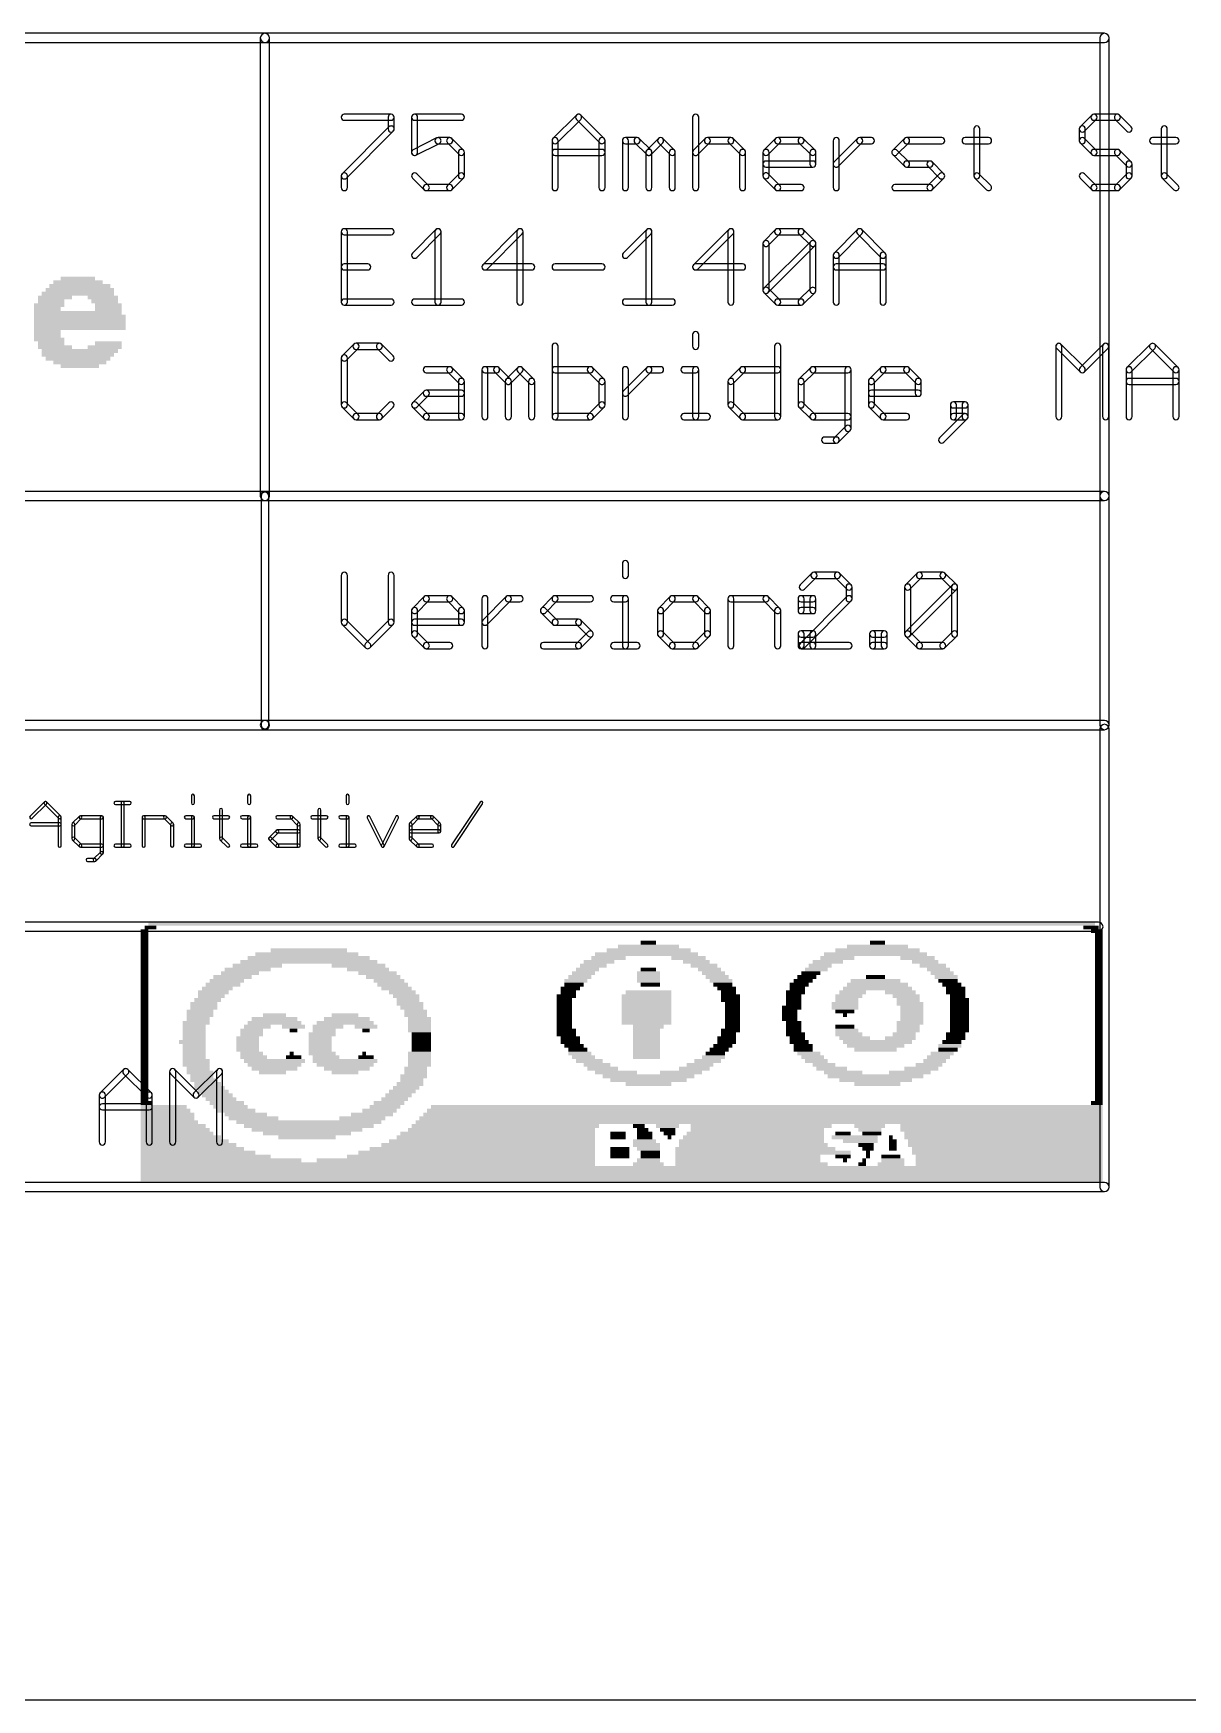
# Model space of a CAD drawing. Extents: x 0 to 11.2, y 0 to 11.2.
# Drawn here: x 1.889 to 2.645, y 0 to 1.091 of the extents above; entities that cross this region are included whole.
import ezdxf

# ---------------------------------------------------------------- set-up
doc = ezdxf.new("R2010")
doc.units = 0
doc.layers.add('20', color=53, linetype='CONTINUOUS')
doc.layers.add('21', color=253, linetype='CONTINUOUS')

# ---------------------------------------------------------------- blocks, each defined once
blk = doc.blocks.new('RECT')
blk.add_solid([(-0.5, -0.5), (0.5, -0.5), (-0.5, 0.5), (0.5, 0.5)])

msp = doc.modelspace()

# ---------------------------------------------------------------- linework, layer by layer
at = {"layer": '20'}
msp.add_line((0, 0), (11.21, 0), dxfattribs=at)
at = {"layer": '21'}
for points in [[(1.0906, 1.0852), (2.0406, 1.0852, 1), (2.0406, 1.0912), (1.0906, 1.0912, 1)], [(2.0406, 1.0852), (2.5906, 1.0852, 1), (2.5906, 1.0912), (2.0406, 1.0912, 1)], [(2.0376, 1.0882), (2.0376, 0.7882, 1), (2.0436, 0.7882), (2.0436, 1.0882, 1)], [(2.5876, 1.0882), (2.5876, 0.7882, 1), (2.5936, 0.7882), (2.5936, 1.0882, 1)], [(2.0926, 1.034239), (2.123293, 1.034239, 1), (2.123293, 1.038239), (2.0926, 1.038239, 1)], [(2.121293, 1.036239), (2.121293, 1.028566, 1), (2.125293, 1.028566), (2.125293, 1.036239, 1)], [(2.169332, 1.038239), (2.138639, 1.038239, 1), (2.138639, 1.034239), (2.169332, 1.034239, 1)], [(2.136639, 1.036239), (2.136639, 1.01322, 1), (2.140639, 1.01322), (2.140639, 1.036239, 1)], [(2.232132, 1.019479), (2.247478, 1.034825, 1), (2.24465, 1.037654), (2.229303, 1.022307, 1)], [(2.24465, 1.034825), (2.259996, 1.019479, 1), (2.262825, 1.022307), (2.247478, 1.037654, 1)], [(2.320796, 1.036239), (2.320796, 0.9902, 1), (2.324796, 0.9902), (2.324796, 1.036239, 1)], [(2.582271, 1.037653), (2.574598, 1.02998, 1), (2.577426, 1.027152), (2.585099, 1.034825, 1)], [(2.599031, 1.038239), (2.583685, 1.038239, 1), (2.583685, 1.034239), (2.599031, 1.034239, 1)], [(2.608119, 1.02998), (2.600446, 1.037654, 1), (2.597617, 1.034825), (2.605291, 1.027152, 1)], [(2.121878, 1.02998), (2.091186, 0.999287, 1), (2.094014, 0.996459), (2.124707, 1.027152, 1)], [(2.504953, 1.028566), (2.504953, 0.997873, 1), (2.508953, 0.997873), (2.508953, 1.028566, 1)], [(2.574012, 1.028566), (2.574012, 1.020893, 1), (2.578012, 1.020893), (2.578012, 1.028566, 1)], [(2.627724, 1.028566), (2.627724, 0.997873, 1), (2.631724, 0.997873), (2.631724, 1.028566, 1)], [(2.139534, 1.011431), (2.15488, 1.019104, 1), (2.153091, 1.022682), (2.137745, 1.015008, 1)], [(2.153985, 1.018893), (2.161659, 1.018893, 1), (2.161659, 1.022893), (2.153985, 1.022893, 1)], [(2.160244, 1.019479), (2.167918, 1.011805, 1), (2.170746, 1.014634), (2.163073, 1.022307, 1)], [(2.167332, 1.01322), (2.167332, 0.997873, 1), (2.171332, 0.997873), (2.171332, 1.01322, 1)], [(2.232718, 0.9902), (2.232718, 1.020893, 1), (2.228718, 1.020893), (2.228718, 0.9902, 1)], [(2.230718, 1.01122), (2.26141, 1.01122, 1), (2.26141, 1.01522), (2.230718, 1.01522, 1)], [(2.25941, 1.020893), (2.25941, 0.9902, 1), (2.26341, 0.9902), (2.26341, 1.020893, 1)], [(2.278757, 0.9902), (2.278757, 1.020893, 1), (2.274757, 1.020893), (2.274757, 0.9902, 1)], [(2.276757, 1.018893), (2.28443, 1.018893, 1), (2.28443, 1.022893), (2.276757, 1.022893, 1)], [(2.283016, 1.019479), (2.290689, 1.011805, 1), (2.293517, 1.014634), (2.285844, 1.022307, 1)], [(2.293517, 1.011805), (2.301191, 1.019479, 1), (2.298362, 1.022307), (2.290689, 1.014634, 1)], [(2.290103, 1.01322), (2.290103, 0.9902, 1), (2.294103, 0.9902), (2.294103, 1.01322, 1)], [(2.298362, 1.019479), (2.306035, 1.011805, 1), (2.308864, 1.014634), (2.301191, 1.022307, 1)], [(2.30545, 1.01322), (2.30545, 0.9902, 1), (2.30945, 0.9902), (2.30945, 1.01322, 1)], [(2.32421, 1.011805), (2.331883, 1.019479, 1), (2.329055, 1.022307), (2.321382, 1.014634, 1)], [(2.330469, 1.018893), (2.345816, 1.018893, 1), (2.345816, 1.022893), (2.330469, 1.022893, 1)], [(2.344401, 1.019479), (2.352075, 1.011805, 1), (2.354903, 1.014634), (2.34723, 1.022307, 1)], [(2.351489, 1.01322), (2.351489, 0.9902, 1), (2.355489, 0.9902), (2.355489, 1.01322, 1)], [(2.37025, 1.011805), (2.377923, 1.019479, 1), (2.375094, 1.022307), (2.367421, 1.014634, 1)], [(2.370835, 0.997873), (2.370835, 1.01322, 1), (2.366835, 1.01322), (2.366835, 0.997873, 1)], [(2.376508, 1.018893), (2.391855, 1.018893, 1), (2.391855, 1.022893), (2.376508, 1.022893, 1)], [(2.390441, 1.019479), (2.398114, 1.011805, 1), (2.400942, 1.014634), (2.393269, 1.022307, 1)], [(2.397528, 1.01322), (2.397528, 1.005546, 1), (2.401528, 1.005546), (2.401528, 1.01322, 1)], [(2.416289, 1.004132), (2.431635, 1.019479, 1), (2.428807, 1.022307), (2.41346, 1.006961, 1)], [(2.416875, 0.9902), (2.416875, 1.020893, 1), (2.412875, 1.020893), (2.412875, 0.9902, 1)], [(2.430221, 1.018893), (2.437894, 1.018893, 1), (2.437894, 1.022893), (2.430221, 1.022893, 1)], [(2.454655, 1.011805), (2.462328, 1.019479, 1), (2.4595, 1.022307), (2.451826, 1.014634, 1)], [(2.462328, 1.006961), (2.454655, 1.014634, 1), (2.451826, 1.011805), (2.4595, 1.004132, 1)], [(2.460914, 1.018893), (2.483933, 1.018893, 1), (2.483933, 1.022893), (2.460914, 1.022893, 1)], [(2.49928, 1.018893), (2.514626, 1.018893, 1), (2.514626, 1.022893), (2.49928, 1.022893, 1)], [(2.574598, 1.019479), (2.582271, 1.011805, 1), (2.585099, 1.014634), (2.577426, 1.022307, 1)], [(2.583685, 1.01122), (2.599031, 1.01122, 1), (2.599031, 1.01522), (2.583685, 1.01522, 1)], [(2.597617, 1.011805), (2.605291, 1.004132, 1), (2.608119, 1.006961), (2.600446, 1.014634, 1)], [(2.622051, 1.018893), (2.637398, 1.018893, 1), (2.637398, 1.022893), (2.622051, 1.022893, 1)], [(2.399528, 1.007546), (2.368835, 1.007546, 1), (2.368835, 1.003546), (2.399528, 1.003546, 1)], [(2.47626, 1.007546), (2.460914, 1.007546, 1), (2.460914, 1.003546), (2.47626, 1.003546, 1)], [(2.485348, 0.999287), (2.477674, 1.006961, 1), (2.474846, 1.004132), (2.482519, 0.996459, 1)], [(2.604705, 1.005546), (2.604705, 0.997873, 1), (2.608705, 0.997873), (2.608705, 1.005546, 1)], [(2.0906, 0.997873), (2.0906, 0.9902, 1), (2.0946, 0.9902), (2.0946, 0.997873, 1)], [(2.147726, 0.991614), (2.140053, 0.999287, 1), (2.137225, 0.996459), (2.144898, 0.988786, 1)], [(2.167918, 0.999287), (2.160245, 0.991614, 1), (2.163073, 0.988786), (2.170746, 0.996459, 1)], [(2.377923, 0.991614), (2.37025, 0.999287, 1), (2.367421, 0.996459), (2.375094, 0.988786, 1)], [(2.477674, 0.988786), (2.485348, 0.996459, 1), (2.482519, 0.999287), (2.474846, 0.991614, 1)], [(2.505539, 0.996459), (2.513212, 0.988786, 1), (2.51604, 0.991614), (2.508367, 0.999287, 1)], [(2.585099, 0.991614), (2.577426, 0.999287, 1), (2.574598, 0.996459), (2.582271, 0.988786, 1)], [(2.605291, 0.999287), (2.597617, 0.991614, 1), (2.600446, 0.988786), (2.608119, 0.996459, 1)], [(2.62831, 0.996459), (2.635983, 0.988786, 1), (2.638812, 0.991614), (2.631138, 0.999287, 1)], [(2.161659, 0.9922), (2.146312, 0.9922, 1), (2.146312, 0.9882), (2.161659, 0.9882, 1)], [(2.391855, 0.9922), (2.376508, 0.9922, 1), (2.376508, 0.9882), (2.391855, 0.9882, 1)], [(2.453241, 0.9882), (2.47626, 0.9882, 1), (2.47626, 0.9922), (2.453241, 0.9922, 1)], [(2.599031, 0.9922), (2.583685, 0.9922, 1), (2.583685, 0.9882), (2.599031, 0.9882, 1)], [(2.123293, 0.963239), (2.0926, 0.963239, 1), (2.0926, 0.959239), (2.123293, 0.959239, 1)], [(2.0906, 0.961239), (2.0906, 0.9152, 1), (2.0946, 0.9152), (2.0946, 0.961239, 1)], [(2.140053, 0.944479), (2.1554, 0.959825, 1), (2.152571, 0.962654), (2.137225, 0.947307, 1)], [(2.151985, 0.961239), (2.151985, 0.9152, 1), (2.155985, 0.9152), (2.155985, 0.961239, 1)], [(2.206284, 0.962654), (2.183264, 0.939634, 1), (2.186093, 0.936805), (2.209112, 0.959825, 1)], [(2.209698, 0.9152), (2.209698, 0.961239, 1), (2.205698, 0.961239), (2.205698, 0.9152, 1)], [(2.278171, 0.944479), (2.293517, 0.959825, 1), (2.290689, 0.962654), (2.275343, 0.947307, 1)], [(2.290103, 0.961239), (2.290103, 0.9152, 1), (2.294103, 0.9152), (2.294103, 0.961239, 1)], [(2.344401, 0.962654), (2.321382, 0.939634, 1), (2.32421, 0.936805), (2.34723, 0.959825, 1)], [(2.347816, 0.9152), (2.347816, 0.961239, 1), (2.343816, 0.961239), (2.343816, 0.9152, 1)], [(2.37025, 0.952152), (2.377923, 0.959825, 1), (2.375094, 0.962653), (2.367421, 0.95498, 1)], [(2.376508, 0.959239), (2.391855, 0.959239, 1), (2.391855, 0.963239), (2.376508, 0.963239, 1)], [(2.390441, 0.959825), (2.398114, 0.952152, 1), (2.400942, 0.95498), (2.393269, 0.962654, 1)], [(2.416289, 0.944479), (2.431635, 0.959825, 1), (2.428807, 0.962654), (2.41346, 0.947307, 1)], [(2.428807, 0.959825), (2.444153, 0.944479, 1), (2.446982, 0.947307), (2.431635, 0.962654, 1)], [(2.370835, 0.922873), (2.370835, 0.953566, 1), (2.366835, 0.953566), (2.366835, 0.922873, 1)], [(2.37025, 0.921459), (2.400942, 0.952152, 1), (2.398114, 0.95498), (2.367421, 0.924287, 1)], [(2.397528, 0.953566), (2.397528, 0.922873, 1), (2.401528, 0.922873), (2.401528, 0.953566, 1)], [(2.0926, 0.93622), (2.107946, 0.93622, 1), (2.107946, 0.94022), (2.0926, 0.94022, 1)], [(2.184678, 0.93622), (2.215371, 0.93622, 1), (2.215371, 0.94022), (2.184678, 0.94022, 1)], [(2.230718, 0.93622), (2.26141, 0.93622, 1), (2.26141, 0.94022), (2.230718, 0.94022, 1)], [(2.322796, 0.93622), (2.353489, 0.93622, 1), (2.353489, 0.94022), (2.322796, 0.94022, 1)], [(2.416875, 0.9152), (2.416875, 0.945893, 1), (2.412875, 0.945893), (2.412875, 0.9152, 1)], [(2.414875, 0.93622), (2.445567, 0.93622, 1), (2.445567, 0.94022), (2.414875, 0.94022, 1)], [(2.443567, 0.945893), (2.443567, 0.9152, 1), (2.447567, 0.9152), (2.447567, 0.945893, 1)], [(2.0926, 0.9132), (2.123293, 0.9132, 1), (2.123293, 0.9172), (2.0926, 0.9172, 1)], [(2.138639, 0.9132), (2.169332, 0.9132, 1), (2.169332, 0.9172), (2.138639, 0.9172, 1)], [(2.276757, 0.9132), (2.30745, 0.9132, 1), (2.30745, 0.9172), (2.276757, 0.9172, 1)], [(2.377923, 0.916614), (2.37025, 0.924287, 1), (2.367421, 0.921459), (2.375094, 0.913786, 1)], [(2.391855, 0.9172), (2.376508, 0.9172, 1), (2.376508, 0.9132), (2.391855, 0.9132, 1)], [(2.398114, 0.924287), (2.390441, 0.916614, 1), (2.393269, 0.913786), (2.400942, 0.921459, 1)], [(2.320796, 0.893913), (2.320796, 0.886239, 1), (2.324796, 0.886239), (2.324796, 0.893913, 1)], [(2.098859, 0.887653), (2.091186, 0.87998, 1), (2.094014, 0.877152), (2.101687, 0.884825, 1)], [(2.115619, 0.888239), (2.100273, 0.888239, 1), (2.100273, 0.884239), (2.115619, 0.884239, 1)], [(2.124707, 0.87998), (2.117034, 0.887654, 1), (2.114205, 0.884825), (2.121878, 0.877152, 1)], [(2.228718, 0.886239), (2.228718, 0.8402, 1), (2.232718, 0.8402), (2.232718, 0.886239, 1)], [(2.374508, 0.886239), (2.374508, 0.8402, 1), (2.378508, 0.8402), (2.378508, 0.886239, 1)], [(2.559251, 0.884825), (2.574598, 0.869479, 1), (2.577426, 0.872307), (2.56208, 0.887654, 1)], [(2.562665, 0.8402), (2.562665, 0.886239, 1), (2.558665, 0.886239), (2.558665, 0.8402, 1)], [(2.577426, 0.869479), (2.592772, 0.884825, 1), (2.589944, 0.887654), (2.574598, 0.872307, 1)], [(2.589358, 0.886239), (2.589358, 0.8402, 1), (2.593358, 0.8402), (2.593358, 0.886239, 1)], [(2.608119, 0.869479), (2.623465, 0.884825, 1), (2.620637, 0.887654), (2.605291, 0.872307, 1)], [(2.620637, 0.884825), (2.635983, 0.869479, 1), (2.638812, 0.872307), (2.623465, 0.887654, 1)], [(2.0906, 0.878566), (2.0906, 0.847873, 1), (2.0946, 0.847873), (2.0946, 0.878566, 1)], [(2.146312, 0.868893), (2.161659, 0.868893, 1), (2.161659, 0.872893), (2.146312, 0.872893, 1)], [(2.160244, 0.869479), (2.167918, 0.861805, 1), (2.170746, 0.864634), (2.163073, 0.872307, 1)], [(2.167332, 0.86322), (2.167332, 0.8402, 1), (2.171332, 0.8402), (2.171332, 0.86322, 1)], [(2.186678, 0.8402), (2.186678, 0.870893, 1), (2.182678, 0.870893), (2.182678, 0.8402, 1)], [(2.184678, 0.868893), (2.192352, 0.868893, 1), (2.192352, 0.872893), (2.184678, 0.872893, 1)], [(2.190937, 0.869479), (2.198611, 0.861805, 1), (2.201439, 0.864634), (2.193766, 0.872307, 1)], [(2.201439, 0.861805), (2.209112, 0.869479, 1), (2.206284, 0.872307), (2.198611, 0.864634, 1)], [(2.198025, 0.86322), (2.198025, 0.8402, 1), (2.202025, 0.8402), (2.202025, 0.86322, 1)], [(2.206284, 0.869479), (2.213957, 0.861805, 1), (2.216785, 0.864634), (2.209112, 0.872307, 1)], [(2.213371, 0.86322), (2.213371, 0.8402, 1), (2.217371, 0.8402), (2.217371, 0.86322, 1)], [(2.253737, 0.872893), (2.230718, 0.872893, 1), (2.230718, 0.868893), (2.253737, 0.868893, 1)], [(2.262825, 0.864634), (2.255151, 0.872307, 1), (2.252323, 0.869479), (2.259996, 0.861805, 1)], [(2.26341, 0.847873), (2.26341, 0.86322, 1), (2.25941, 0.86322), (2.25941, 0.847873, 1)], [(2.278757, 0.8402), (2.278757, 0.870893, 1), (2.274757, 0.870893), (2.274757, 0.8402, 1)], [(2.278171, 0.854132), (2.293517, 0.869479, 1), (2.290689, 0.872307), (2.275343, 0.856961, 1)], [(2.292103, 0.868893), (2.299776, 0.868893, 1), (2.299776, 0.872893), (2.292103, 0.872893, 1)], [(2.315123, 0.868893), (2.322796, 0.868893, 1), (2.322796, 0.872893), (2.315123, 0.872893, 1)], [(2.320796, 0.870893), (2.320796, 0.8402, 1), (2.324796, 0.8402), (2.324796, 0.870893, 1)], [(2.34723, 0.861805), (2.354903, 0.869479, 1), (2.352075, 0.872307), (2.344401, 0.864634, 1)], [(2.347816, 0.847873), (2.347816, 0.86322, 1), (2.343816, 0.86322), (2.343816, 0.847873, 1)], [(2.353489, 0.868893), (2.376508, 0.868893, 1), (2.376508, 0.872893), (2.353489, 0.872893, 1)], [(2.398114, 0.872307), (2.390441, 0.864634, 1), (2.393269, 0.861805), (2.400942, 0.869479, 1)], [(2.389855, 0.86322), (2.389855, 0.847873, 1), (2.393855, 0.847873), (2.393855, 0.86322, 1)], [(2.422548, 0.872893), (2.399528, 0.872893, 1), (2.399528, 0.868893), (2.422548, 0.868893, 1)], [(2.424548, 0.832527), (2.424548, 0.870893, 1), (2.420548, 0.870893), (2.420548, 0.832527, 1)], [(2.439308, 0.861805), (2.446982, 0.869479, 1), (2.444153, 0.872307), (2.43648, 0.864634, 1)], [(2.439894, 0.847873), (2.439894, 0.86322, 1), (2.435894, 0.86322), (2.435894, 0.847873, 1)], [(2.445567, 0.868893), (2.460914, 0.868893, 1), (2.460914, 0.872893), (2.445567, 0.872893, 1)], [(2.4595, 0.869479), (2.467173, 0.861805, 1), (2.470001, 0.864634), (2.462328, 0.872307, 1)], [(2.466587, 0.86322), (2.466587, 0.855546, 1), (2.470587, 0.855546), (2.470587, 0.86322, 1)], [(2.608705, 0.8402), (2.608705, 0.870893, 1), (2.604705, 0.870893), (2.604705, 0.8402, 1)], [(2.606705, 0.86122), (2.637398, 0.86122, 1), (2.637398, 0.86522), (2.606705, 0.86522, 1)], [(2.635398, 0.870893), (2.635398, 0.8402, 1), (2.639398, 0.8402), (2.639398, 0.870893, 1)], [(2.140053, 0.846459), (2.147726, 0.854132, 1), (2.144898, 0.856961), (2.137225, 0.849287, 1)], [(2.146312, 0.853546), (2.169332, 0.853546, 1), (2.169332, 0.857546), (2.146312, 0.857546, 1)], [(2.468587, 0.857546), (2.437894, 0.857546, 1), (2.437894, 0.853546), (2.468587, 0.853546, 1)], [(2.091186, 0.846459), (2.098859, 0.838786, 1), (2.101687, 0.841614), (2.094014, 0.849287, 1)], [(2.100273, 0.8382), (2.115619, 0.8382, 1), (2.115619, 0.8422), (2.100273, 0.8422, 1)], [(2.117034, 0.838786), (2.124707, 0.846459, 1), (2.121878, 0.849287), (2.114205, 0.841614, 1)], [(2.147726, 0.841614), (2.140053, 0.849287, 1), (2.137225, 0.846459), (2.144898, 0.838786, 1)], [(2.169332, 0.8422), (2.146312, 0.8422, 1), (2.146312, 0.8382), (2.169332, 0.8382, 1)], [(2.230718, 0.8382), (2.253737, 0.8382, 1), (2.253737, 0.8422), (2.230718, 0.8422, 1)], [(2.255151, 0.838786), (2.262825, 0.846459, 1), (2.259996, 0.849287), (2.252323, 0.841614, 1)], [(2.315123, 0.8382), (2.330469, 0.8382, 1), (2.330469, 0.8422), (2.315123, 0.8422, 1)], [(2.354903, 0.841614), (2.34723, 0.849287, 1), (2.344401, 0.846459), (2.352075, 0.838786, 1)], [(2.376508, 0.8422), (2.353489, 0.8422, 1), (2.353489, 0.8382), (2.376508, 0.8382, 1)], [(2.390441, 0.846459), (2.398114, 0.838786, 1), (2.400942, 0.841614), (2.393269, 0.849287, 1)], [(2.399528, 0.8382), (2.422548, 0.8382, 1), (2.422548, 0.8422), (2.399528, 0.8422, 1)], [(2.446982, 0.841614), (2.439308, 0.849287, 1), (2.43648, 0.846459), (2.444153, 0.838786, 1)], [(2.460914, 0.8422), (2.445567, 0.8422, 1), (2.445567, 0.8382), (2.460914, 0.8382, 1)], [(2.485348, 0.82344), (2.500694, 0.838786, 1), (2.497866, 0.841614), (2.482519, 0.826268, 1)], [(2.49928, 0.849873), (2.491607, 0.849873, 1), (2.491607, 0.845873), (2.49928, 0.845873, 1)], [(2.489607, 0.847873), (2.489607, 0.8402, 1), (2.493607, 0.8402), (2.493607, 0.847873, 1)], [(2.491607, 0.8382), (2.49928, 0.8382, 1), (2.49928, 0.8422), (2.491607, 0.8422, 1)], [(2.50128, 0.8402), (2.50128, 0.847873, 1), (2.49728, 0.847873), (2.49728, 0.8402, 1)], [(2.416289, 0.82344), (2.423962, 0.831113, 1), (2.421134, 0.833941), (2.41346, 0.826268, 1)], [(2.407201, 0.822854), (2.414875, 0.822854, 1), (2.414875, 0.826854), (2.407201, 0.826854, 1)], [(1.0906, 0.7852), (2.0406, 0.7852, 1), (2.0406, 0.7912), (1.0906, 0.7912, 1)], [(2.0406, 0.7852), (2.5906, 0.7852, 1), (2.5906, 0.7912), (2.0406, 0.7912, 1)], [(2.0381, 0.7882), (2.0381, 0.6382, 1), (2.0431, 0.6382), (2.0431, 0.7882, 1)], [(2.5876, 0.7882), (2.5876, 0.6382, 1), (2.5936, 0.6382), (2.5936, 0.7882, 1)], [(2.274757, 0.743913), (2.274757, 0.736239, 1), (2.278757, 0.736239), (2.278757, 0.743913, 1)], [(2.0906, 0.736239), (2.0906, 0.705546, 1), (2.0946, 0.705546), (2.0946, 0.736239, 1)], [(2.125293, 0.705546), (2.125293, 0.736239, 1), (2.121293, 0.736239), (2.121293, 0.705546, 1)], [(2.398859, 0.737653), (2.391186, 0.72998, 1), (2.394014, 0.727152), (2.401687, 0.734825, 1)], [(2.415619, 0.738239), (2.400273, 0.738239, 1), (2.400273, 0.734239), (2.415619, 0.734239, 1)], [(2.424707, 0.72998), (2.417034, 0.737654, 1), (2.414205, 0.734825), (2.421878, 0.727152, 1)], [(2.463073, 0.727152), (2.470746, 0.734825, 1), (2.467918, 0.737653), (2.460244, 0.72998, 1)], [(2.469332, 0.734239), (2.484678, 0.734239, 1), (2.484678, 0.738239), (2.469332, 0.738239, 1)], [(2.483264, 0.734825), (2.490937, 0.727152, 1), (2.493766, 0.72998), (2.486092, 0.737654, 1)], [(2.140053, 0.711805), (2.147726, 0.719479, 1), (2.144898, 0.722307), (2.137225, 0.714634, 1)], [(2.146312, 0.718893), (2.161659, 0.718893, 1), (2.161659, 0.722893), (2.146312, 0.722893, 1)], [(2.160244, 0.719479), (2.167918, 0.711805, 1), (2.170746, 0.714634), (2.163073, 0.722307, 1)], [(2.186678, 0.6902), (2.186678, 0.720893, 1), (2.182678, 0.720893), (2.182678, 0.6902, 1)], [(2.186093, 0.704132), (2.201439, 0.719479, 1), (2.198611, 0.722307), (2.183264, 0.706961, 1)], [(2.200025, 0.718893), (2.207698, 0.718893, 1), (2.207698, 0.722893), (2.200025, 0.722893, 1)], [(2.224459, 0.711805), (2.232132, 0.719479, 1), (2.229303, 0.722307), (2.22163, 0.714634, 1)], [(2.230718, 0.718893), (2.253737, 0.718893, 1), (2.253737, 0.722893), (2.230718, 0.722893, 1)], [(2.269084, 0.718893), (2.276757, 0.718893, 1), (2.276757, 0.722893), (2.269084, 0.722893, 1)], [(2.274757, 0.720893), (2.274757, 0.6902, 1), (2.278757, 0.6902), (2.278757, 0.720893, 1)], [(2.306035, 0.722307), (2.298362, 0.714634, 1), (2.301191, 0.711805), (2.308864, 0.719479, 1)], [(2.322796, 0.722893), (2.30745, 0.722893, 1), (2.30745, 0.718893), (2.322796, 0.718893, 1)], [(2.331883, 0.714634), (2.32421, 0.722307, 1), (2.321382, 0.719479), (2.329055, 0.711805, 1)], [(2.347816, 0.6902), (2.347816, 0.720893, 1), (2.343816, 0.720893), (2.343816, 0.6902, 1)], [(2.345816, 0.718893), (2.368835, 0.718893, 1), (2.368835, 0.722893), (2.345816, 0.722893, 1)], [(2.367421, 0.719479), (2.375094, 0.711805, 1), (2.377923, 0.714634), (2.370249, 0.722307, 1)], [(2.391855, 0.718893), (2.399528, 0.718893, 1), (2.399528, 0.722893), (2.391855, 0.722893, 1)], [(2.393855, 0.71322), (2.393855, 0.720893, 1), (2.389855, 0.720893), (2.389855, 0.71322, 1)], [(2.394014, 0.688786), (2.424707, 0.719479, 1), (2.421878, 0.722307), (2.391186, 0.691614, 1)], [(2.397528, 0.720893), (2.397528, 0.71322, 1), (2.401528, 0.71322), (2.401528, 0.720893, 1)], [(2.425293, 0.720893), (2.425293, 0.728566, 1), (2.421293, 0.728566), (2.421293, 0.720893, 1)], [(2.463073, 0.696459), (2.493766, 0.727152, 1), (2.490937, 0.72998), (2.460244, 0.699287, 1)], [(2.463659, 0.697873), (2.463659, 0.728566, 1), (2.459659, 0.728566), (2.459659, 0.697873, 1)], [(2.490352, 0.728566), (2.490352, 0.697873, 1), (2.494352, 0.697873), (2.494352, 0.728566, 1)], [(2.140639, 0.697873), (2.140639, 0.71322, 1), (2.136639, 0.71322), (2.136639, 0.697873, 1)], [(2.167332, 0.71322), (2.167332, 0.705546, 1), (2.171332, 0.705546), (2.171332, 0.71322, 1)], [(2.232132, 0.706961), (2.224459, 0.714634, 1), (2.22163, 0.711805), (2.229303, 0.704132, 1)], [(2.297776, 0.71322), (2.297776, 0.697873, 1), (2.301776, 0.697873), (2.301776, 0.71322, 1)], [(2.332469, 0.697873), (2.332469, 0.71322, 1), (2.328469, 0.71322), (2.328469, 0.697873, 1)], [(2.374508, 0.71322), (2.374508, 0.6902, 1), (2.378508, 0.6902), (2.378508, 0.71322, 1)], [(2.399528, 0.71522), (2.391855, 0.71522, 1), (2.391855, 0.71122), (2.399528, 0.71122, 1)], [(2.091186, 0.704132), (2.106532, 0.688786, 1), (2.10936, 0.691614), (2.094014, 0.706961, 1)], [(2.10936, 0.688786), (2.124707, 0.704132, 1), (2.121878, 0.706961), (2.106532, 0.691614, 1)], [(2.169332, 0.707546), (2.138639, 0.707546, 1), (2.138639, 0.703546), (2.169332, 0.703546, 1)], [(2.147726, 0.691614), (2.140053, 0.699287, 1), (2.137225, 0.696459), (2.144898, 0.688786, 1)], [(2.246064, 0.707546), (2.230718, 0.707546, 1), (2.230718, 0.703546), (2.246064, 0.703546, 1)], [(2.255151, 0.699287), (2.247478, 0.706961, 1), (2.24465, 0.704132), (2.252323, 0.696459, 1)], [(2.247478, 0.688786), (2.255151, 0.696459, 1), (2.252323, 0.699287), (2.24465, 0.691614, 1)], [(2.298362, 0.696459), (2.306035, 0.688786, 1), (2.308864, 0.691614), (2.301191, 0.699287, 1)], [(2.32421, 0.688786), (2.331883, 0.696459, 1), (2.329055, 0.699287), (2.321382, 0.691614, 1)], [(2.391855, 0.695873), (2.399528, 0.695873, 1), (2.399528, 0.699873), (2.391855, 0.699873, 1)], [(2.393855, 0.6902), (2.393855, 0.697873, 1), (2.389855, 0.697873), (2.389855, 0.6902, 1)], [(2.397528, 0.697873), (2.397528, 0.6902, 1), (2.401528, 0.6902), (2.401528, 0.697873, 1)], [(2.440639, 0.6902), (2.440639, 0.697873, 1), (2.436639, 0.697873), (2.436639, 0.6902, 1)], [(2.438639, 0.695873), (2.446312, 0.695873, 1), (2.446312, 0.699873), (2.438639, 0.699873, 1)], [(2.444312, 0.697873), (2.444312, 0.6902, 1), (2.448312, 0.6902), (2.448312, 0.697873, 1)], [(2.470746, 0.691614), (2.463073, 0.699287, 1), (2.460244, 0.696459), (2.467918, 0.688786, 1)], [(2.490937, 0.699287), (2.483264, 0.691614, 1), (2.486092, 0.688786), (2.493766, 0.696459, 1)], [(2.161659, 0.6922), (2.146312, 0.6922, 1), (2.146312, 0.6882), (2.161659, 0.6882, 1)], [(2.223044, 0.6882), (2.246064, 0.6882, 1), (2.246064, 0.6922), (2.223044, 0.6922, 1)], [(2.269084, 0.6882), (2.28443, 0.6882, 1), (2.28443, 0.6922), (2.269084, 0.6922, 1)], [(2.30745, 0.6882), (2.322796, 0.6882, 1), (2.322796, 0.6922), (2.30745, 0.6922, 1)], [(2.399528, 0.6922), (2.391855, 0.6922, 1), (2.391855, 0.6882), (2.399528, 0.6882, 1)], [(2.423293, 0.6922), (2.3926, 0.6922, 1), (2.3926, 0.6882), (2.423293, 0.6882, 1)], [(2.446312, 0.6922), (2.438639, 0.6922, 1), (2.438639, 0.6882), (2.446312, 0.6882, 1)], [(2.484678, 0.6922), (2.469332, 0.6922, 1), (2.469332, 0.6882), (2.484678, 0.6882, 1)], [(1.0906, 0.6352), (2.0406, 0.6352, 1), (2.0406, 0.6412), (1.0906, 0.6412, 1)], [(2.0406, 0.6352), (2.5906, 0.6352, 1), (2.5906, 0.6412), (2.0406, 0.6412, 1)], [(2.5936, 0.3357), (2.5936, 0.6357, 1), (2.5876, 0.6357), (2.5876, 0.3357, 1)], [(1.992443, 0.591895), (1.992443, 0.587224, 1), (1.994443, 0.587224), (1.994443, 0.591895, 1)], [(2.029275, 0.591895), (2.029275, 0.587224, 1), (2.031275, 0.587224), (2.031275, 0.591895, 1)], [(2.09373, 0.591895), (2.09373, 0.587224, 1), (2.09573, 0.587224), (2.09573, 0.591895, 1)], [(1.888193, 0.577176), (1.897535, 0.586517, 1), (1.89612, 0.587931), (1.886779, 0.57859, 1)], [(1.89612, 0.586517), (1.905462, 0.577176, 1), (1.906876, 0.57859), (1.897535, 0.587931, 1)], [(1.905169, 0.577883), (1.905169, 0.5592, 1), (1.907169, 0.5592), (1.907169, 0.577883, 1)], [(1.919073, 0.57859), (1.914403, 0.573919, 1), (1.915817, 0.572505), (1.920487, 0.577176, 1)], [(1.933792, 0.578883), (1.91978, 0.578883, 1), (1.91978, 0.576883), (1.933792, 0.576883, 1)], [(1.934792, 0.554529), (1.934792, 0.577883, 1), (1.932792, 0.577883), (1.932792, 0.554529, 1)], [(1.942733, 0.586224), (1.952075, 0.586224, 1), (1.952075, 0.588224), (1.942733, 0.588224, 1)], [(1.948404, 0.5592), (1.948404, 0.587224, 1), (1.946404, 0.587224), (1.946404, 0.5592, 1)], [(1.962149, 0.5592), (1.962149, 0.577883, 1), (1.960149, 0.577883), (1.960149, 0.5592, 1)], [(1.961149, 0.576883), (1.975161, 0.576883, 1), (1.975161, 0.578883), (1.961149, 0.578883, 1)], [(1.974454, 0.577176), (1.979124, 0.572505, 1), (1.980539, 0.573919), (1.975868, 0.57859, 1)], [(1.988773, 0.576883), (1.993443, 0.576883, 1), (1.993443, 0.578883), (1.988773, 0.578883, 1)], [(1.992443, 0.577883), (1.992443, 0.5592, 1), (1.994443, 0.5592), (1.994443, 0.577883, 1)], [(2.007188, 0.576883), (2.01653, 0.576883, 1), (2.01653, 0.578883), (2.007188, 0.578883, 1)], [(2.010859, 0.582553), (2.010859, 0.563871, 1), (2.012859, 0.563871), (2.012859, 0.582553, 1)], [(2.025604, 0.576883), (2.030275, 0.576883, 1), (2.030275, 0.578883), (2.025604, 0.578883, 1)], [(2.029275, 0.577883), (2.029275, 0.5592, 1), (2.031275, 0.5592), (2.031275, 0.577883, 1)], [(2.04869, 0.576883), (2.058032, 0.576883, 1), (2.058032, 0.578883), (2.04869, 0.578883, 1)], [(2.057325, 0.577176), (2.061995, 0.572505, 1), (2.063409, 0.573919), (2.058739, 0.57859, 1)], [(2.071643, 0.576883), (2.080984, 0.576883, 1), (2.080984, 0.578883), (2.071643, 0.578883, 1)], [(2.075314, 0.582553), (2.075314, 0.563871, 1), (2.077314, 0.563871), (2.077314, 0.582553, 1)], [(2.090059, 0.576883), (2.09473, 0.576883, 1), (2.09473, 0.578883), (2.090059, 0.578883, 1)], [(2.09373, 0.577883), (2.09373, 0.5592, 1), (2.09573, 0.5592), (2.09573, 0.577883, 1)], [(2.10758, 0.577435), (2.116922, 0.558753, 1), (2.11871, 0.559647), (2.109369, 0.57833, 1)], [(2.11871, 0.558753), (2.128052, 0.577435, 1), (2.126263, 0.57833), (2.116922, 0.559647, 1)], [(2.136805, 0.572505), (2.141476, 0.577176, 1), (2.140062, 0.57859), (2.135391, 0.573919, 1)], [(2.140769, 0.576883), (2.15011, 0.576883, 1), (2.15011, 0.578883), (2.140769, 0.578883, 1)], [(2.149403, 0.577176), (2.154074, 0.572505, 1), (2.155488, 0.573919), (2.150817, 0.57859, 1)], [(2.164554, 0.558645), (2.183236, 0.586669, 1), (2.181572, 0.587779), (2.16289, 0.559755, 1)], [(1.887486, 0.572212), (1.906169, 0.572212, 1), (1.906169, 0.574212), (1.887486, 0.574212, 1)], [(1.91411, 0.573212), (1.91411, 0.563871, 1), (1.91611, 0.563871), (1.91611, 0.573212, 1)], [(1.978832, 0.573212), (1.978832, 0.5592, 1), (1.980832, 0.5592), (1.980832, 0.573212, 1)], [(2.044727, 0.563164), (2.049397, 0.567834, 1), (2.047983, 0.569248), (2.043313, 0.564578, 1)], [(2.04869, 0.567541), (2.062702, 0.567541, 1), (2.062702, 0.569541), (2.04869, 0.569541, 1)], [(2.061702, 0.573212), (2.061702, 0.5592, 1), (2.063702, 0.5592), (2.063702, 0.573212, 1)], [(2.137098, 0.563871), (2.137098, 0.573212, 1), (2.135098, 0.573212), (2.135098, 0.563871, 1)], [(2.154781, 0.569541), (2.136098, 0.569541, 1), (2.136098, 0.567541), (2.154781, 0.567541, 1)], [(2.153781, 0.573212), (2.153781, 0.568541, 1), (2.155781, 0.568541), (2.155781, 0.573212, 1)], [(1.914403, 0.563164), (1.919073, 0.558493, 1), (1.920487, 0.559907), (1.915817, 0.564578, 1)], [(1.91978, 0.5582), (1.933792, 0.5582, 1), (1.933792, 0.5602), (1.91978, 0.5602, 1)], [(1.942733, 0.5582), (1.952075, 0.5582, 1), (1.952075, 0.5602), (1.942733, 0.5602, 1)], [(1.988773, 0.5582), (1.998114, 0.5582, 1), (1.998114, 0.5602), (1.988773, 0.5602, 1)], [(2.011152, 0.563164), (2.015822, 0.558493, 1), (2.017237, 0.559907), (2.012566, 0.564578, 1)], [(2.025604, 0.5582), (2.034945, 0.5582, 1), (2.034945, 0.5602), (2.025604, 0.5602, 1)], [(2.049397, 0.559907), (2.044727, 0.564578, 1), (2.043313, 0.563164), (2.047983, 0.558493, 1)], [(2.062702, 0.5602), (2.04869, 0.5602, 1), (2.04869, 0.5582), (2.062702, 0.5582, 1)], [(2.075607, 0.563164), (2.080277, 0.558493, 1), (2.081692, 0.559907), (2.077021, 0.564578, 1)], [(2.090059, 0.5582), (2.0994, 0.5582, 1), (2.0994, 0.5602), (2.090059, 0.5602, 1)], [(2.141476, 0.559907), (2.136805, 0.564578, 1), (2.135391, 0.563164), (2.140062, 0.558493, 1)], [(2.15011, 0.5602), (2.140769, 0.5602, 1), (2.140769, 0.5582), (2.15011, 0.5582, 1)], [(1.924451, 0.548859), (1.929122, 0.548859, 1), (1.929122, 0.550859), (1.924451, 0.550859, 1)], [(1.929829, 0.549152), (1.934499, 0.553822, 1), (1.933085, 0.555237), (1.928415, 0.550566, 1)], [(2.5866, 0.5092), (1.0916, 0.5092, 1), (1.0916, 0.5032), (2.5866, 0.5032, 1)], [(1.935544, 0.394479), (1.95089, 0.409825, 1), (1.948062, 0.412654), (1.932715, 0.397307, 1)], [(1.948062, 0.409825), (1.963408, 0.394479, 1), (1.966237, 0.397307), (1.95089, 0.412654, 1)], [(1.978755, 0.409825), (1.994101, 0.394479, 1), (1.996929, 0.397307), (1.981583, 0.412654, 1)], [(1.982169, 0.3652), (1.982169, 0.411239, 1), (1.978169, 0.411239), (1.978169, 0.3652, 1)], [(1.996929, 0.394479), (2.012276, 0.409825, 1), (2.009447, 0.412654), (1.994101, 0.397307, 1)], [(2.008862, 0.411239), (2.008862, 0.3652, 1), (2.012862, 0.3652), (2.012862, 0.411239, 1)], [(1.93613, 0.3652), (1.93613, 0.395893, 1), (1.93213, 0.395893), (1.93213, 0.3652, 1)], [(1.962822, 0.395893), (1.962822, 0.3652, 1), (1.966822, 0.3652), (1.966822, 0.395893, 1)], [(1.93413, 0.38622), (1.964822, 0.38622, 1), (1.964822, 0.39022), (1.93413, 0.39022, 1)], [(1.0906, 0.3327), (2.5906, 0.3327, 1), (2.5906, 0.3387), (1.0906, 0.3387, 1)]]:
    msp.add_lwpolyline(points, format="xyb", close=True, dxfattribs=at)

# ---------------------------------------------------------------- block references
at = {"layer": '21', "yscale": 0.0025}
for p, xscale in [((1.91815, 0.9282), 0.0325), ((1.91815, 0.9307), 0.0225), ((1.9031, 0.9182), 0.0224), ((1.9006, 0.9157), 0.0174), ((1.91805, 0.9207), 0.0475), ((1.91935, 0.9232), 0.0449), ((1.91935, 0.9257), 0.0401), ((1.9344, 0.9182), 0.02), ((1.93565, 0.9157), 0.0175), ((1.8993, 0.9132), 0.02), ((1.8981, 0.9107), 0.0176), ((1.91805, 0.9082), 0.0575), ((1.91935, 0.9057), 0.0601), ((1.9381, 0.9132), 0.0174), ((1.9381, 0.9107), 0.0174), ((1.91935, 0.9032), 0.0601), ((1.91935, 0.9007), 0.0601), ((1.91935, 0.8982), 0.0601), ((1.8981, 0.8957), 0.0176), ((1.8981, 0.8932), 0.0176), ((1.8993, 0.8907), 0.02), ((1.9006, 0.8882), 0.0174), ((1.9031, 0.8857), 0.0224), ((1.91935, 0.8832), 0.0501), ((1.9356, 0.8857), 0.0224), ((1.9381, 0.8882), 0.0174), ((1.91805, 0.8807), 0.0475), ((1.91815, 0.8782), 0.0425), ((1.91935, 0.8757), 0.0349), ((1.9194, 0.8732), 0.025), ((1.9618, 0.5032), 0.005), ((1.96565, 0.5057), 0.0075), ((2.27435, 0.5082), 0.6201), ((2.5818, 0.5057), 0.01), ((2.5856, 0.5032), 0.0076), ((1.9618, 0.5007), 0.005), ((1.9618, 0.4982), 0.005), ((1.9618, 0.4957), 0.005), ((1.9618, 0.4932), 0.005), ((1.9618, 0.4907), 0.005), ((2.0694, 0.4907), 0.05), ((2.2919, 0.4907), 0.055), ((2.2919, 0.4932), 0.04), ((2.2918, 0.4957), 0.01), ((2.44185, 0.4907), 0.0551), ((2.4418, 0.4932), 0.04), ((2.4419, 0.4957), 0.01), ((2.5869, 0.5007), 0.005), ((2.5869, 0.4982), 0.005), ((2.5869, 0.4957), 0.005), ((2.5869, 0.4932), 0.005), ((2.5869, 0.4907), 0.005), ((1.9618, 0.4882), 0.005), ((1.9618, 0.4857), 0.005), ((1.9618, 0.4832), 0.005), ((1.9618, 0.4807), 0.005), ((2.0356, 0.4807), 0.0324), ((2.06935, 0.4832), 0.0899), ((2.06935, 0.4857), 0.0799), ((2.0681, 0.4882), 0.0676), ((2.10185, 0.4807), 0.0351), ((2.25565, 0.4807), 0.0175), ((2.2594, 0.4832), 0.02), ((2.26565, 0.4857), 0.0225), ((2.29065, 0.4882), 0.0675), ((2.31815, 0.4857), 0.0225), ((2.32315, 0.4832), 0.0175), ((2.32815, 0.4807), 0.0175), ((2.40435, 0.4807), 0.0149), ((2.40935, 0.4832), 0.0199), ((2.4156, 0.4857), 0.0224), ((2.44065, 0.4882), 0.0675), ((2.46815, 0.4857), 0.0225), ((2.4731, 0.4832), 0.0174), ((2.4781, 0.4807), 0.0174), ((2.5869, 0.4882), 0.005), ((2.5869, 0.4857), 0.005), ((2.5869, 0.4832), 0.005), ((2.5869, 0.4807), 0.005), ((1.9618, 0.4782), 0.005), ((1.9618, 0.4757), 0.005), ((1.9618, 0.4732), 0.005), ((1.9618, 0.4707), 0.005), ((1.9618, 0.4682), 0.005), ((2.01315, 0.4682), 0.0225), ((2.01565, 0.4707), 0.0225), ((2.01935, 0.4732), 0.0251), ((2.02435, 0.4757), 0.0249), ((2.02935, 0.4782), 0.0301), ((2.10815, 0.4782), 0.0275), ((2.1144, 0.4757), 0.025), ((2.1181, 0.4732), 0.0226), ((2.12185, 0.4707), 0.0201), ((2.12435, 0.4682), 0.0201), ((2.24435, 0.4707), 0.0151), ((2.2431, 0.4682), 0.0126), ((2.24685, 0.4732), 0.0151), ((2.24935, 0.4757), 0.0151), ((2.2519, 0.4782), 0.015), ((2.2918, 0.4757), 0.015), ((2.2918, 0.4732), 0.015), ((2.2918, 0.4707), 0.015), ((2.2918, 0.4782), 0.01), ((2.29305, 0.4682), 0.0125), ((2.3319, 0.4782), 0.015), ((2.3344, 0.4757), 0.015), ((2.3369, 0.4732), 0.015), ((2.33935, 0.4707), 0.0149), ((2.3406, 0.4682), 0.0124), ((2.39065, 0.4682), 0.0125), ((2.39315, 0.4707), 0.0125), ((2.39565, 0.4732), 0.0125), ((2.39815, 0.4757), 0.0125), ((2.40185, 0.4782), 0.0149), ((2.4418, 0.4682), 0.04), ((2.4406, 0.4707), 0.0326), ((2.44065, 0.4732), 0.0125), ((2.4819, 0.4782), 0.015), ((2.4843, 0.4757), 0.015), ((2.4869, 0.4732), 0.015), ((2.4881, 0.4707), 0.0126), ((2.49065, 0.4682), 0.0125), ((2.5869, 0.4782), 0.005), ((2.5869, 0.4757), 0.005), ((2.5869, 0.4732), 0.005), ((2.5869, 0.4707), 0.005), ((2.5869, 0.4682), 0.005), ((1.9618, 0.4657), 0.005), ((1.9618, 0.4632), 0.005), ((1.9618, 0.4607), 0.005), ((1.9618, 0.4582), 0.005), ((2.00315, 0.4582), 0.0175), ((2.00685, 0.4632), 0.0201), ((2.00555, 0.4607), 0.0175), ((2.00935, 0.4657), 0.0201), ((2.1268, 0.4657), 0.02), ((2.1306, 0.4632), 0.0174), ((2.1331, 0.4607), 0.0174), ((2.13435, 0.4582), 0.0149), ((2.2381, 0.4607), 0.0126), ((2.2368, 0.4582), 0.01), ((2.2406, 0.4657), 0.0126), ((2.23935, 0.4632), 0.0101), ((2.29065, 0.4607), 0.0325), ((2.29065, 0.4582), 0.0325), ((2.2919, 0.4632), 0.03), ((2.3431, 0.4657), 0.0124), ((2.34435, 0.4632), 0.0099), ((2.3456, 0.4607), 0.0124), ((2.3456, 0.4582), 0.0124), ((2.38815, 0.4632), 0.0125), ((2.3869, 0.4607), 0.01), ((2.3869, 0.4582), 0.01), ((2.3894, 0.4657), 0.01), ((2.4231, 0.4607), 0.0176), ((2.42185, 0.4582), 0.0151), ((2.4256, 0.4632), 0.0176), ((2.44185, 0.4657), 0.0451), ((2.45685, 0.4632), 0.0199), ((2.46065, 0.4607), 0.0175), ((2.4619, 0.4582), 0.015), ((2.4931, 0.4657), 0.0126), ((2.4931, 0.4632), 0.0126), ((2.4944, 0.4607), 0.01), ((2.49565, 0.4582), 0.0125), ((2.5869, 0.4657), 0.005), ((2.5869, 0.4632), 0.005), ((2.5869, 0.4607), 0.005), ((2.5869, 0.4582), 0.005), ((1.9618, 0.4557), 0.005), ((1.9618, 0.4532), 0.005), ((1.9618, 0.4507), 0.005), ((1.9618, 0.4482), 0.005), ((1.9981, 0.4507), 0.0174), ((1.9981, 0.4482), 0.0174), ((2.0006, 0.4557), 0.0176), ((2.0006, 0.4532), 0.0176), ((2.0469, 0.4482), 0.015), ((2.0931, 0.4482), 0.0176), ((2.1356, 0.4557), 0.0174), ((2.13685, 0.4532), 0.0149), ((2.13935, 0.4507), 0.0149), ((2.13935, 0.4482), 0.0149), ((2.2368, 0.4557), 0.01), ((2.2368, 0.4532), 0.01), ((2.2368, 0.4507), 0.01), ((2.2368, 0.4482), 0.01), ((2.29065, 0.4557), 0.0325), ((2.29065, 0.4532), 0.0325), ((2.29065, 0.4507), 0.0325), ((2.29065, 0.4482), 0.0325), ((2.34685, 0.4557), 0.0099), ((2.34685, 0.4532), 0.0099), ((2.34685, 0.4507), 0.0099), ((2.34685, 0.4482), 0.0099), ((2.38565, 0.4532), 0.0125), ((2.3844, 0.4507), 0.01), ((2.3844, 0.4482), 0.01), ((2.3869, 0.4557), 0.01), ((2.4206, 0.4557), 0.0176), ((2.4206, 0.4532), 0.0176), ((2.42055, 0.4507), 0.0125), ((2.42055, 0.4482), 0.0025), ((2.4631, 0.4557), 0.0174), ((2.46435, 0.4532), 0.0149), ((2.46435, 0.4507), 0.0149), ((2.46435, 0.4482), 0.0149), ((2.49565, 0.4557), 0.0125), ((2.49565, 0.4532), 0.0125), ((2.49565, 0.4507), 0.0125), ((2.49565, 0.4482), 0.0125), ((2.5869, 0.4557), 0.005), ((2.5869, 0.4532), 0.005), ((2.5869, 0.4507), 0.005), ((2.5869, 0.4482), 0.005), ((1.9618, 0.4457), 0.005), ((1.9618, 0.4432), 0.005), ((1.9618, 0.4407), 0.005), ((1.9618, 0.4382), 0.005), ((1.9618, 0.4357), 0.005), ((1.9956, 0.4432), 0.0176), ((1.99435, 0.4407), 0.0151), ((1.99435, 0.4382), 0.0151), ((1.99435, 0.4357), 0.0151), ((1.9969, 0.4457), 0.015), ((2.0319, 0.4382), 0.015), ((2.0319, 0.4357), 0.015), ((2.03565, 0.4407), 0.0175), ((2.0469, 0.4432), 0.035), ((2.0469, 0.4457), 0.03), ((2.0593, 0.4407), 0.015), ((2.0594, 0.4382), 0.005), ((2.0781, 0.4357), 0.0176), ((2.0819, 0.4407), 0.02), ((2.0794, 0.4382), 0.015), ((2.0931, 0.4432), 0.0374), ((2.09435, 0.4457), 0.0299), ((2.10685, 0.4407), 0.0149), ((2.10685, 0.4382), 0.0049), ((2.1419, 0.4457), 0.015), ((2.1419, 0.4432), 0.015), ((2.1419, 0.4407), 0.015), ((2.1419, 0.4382), 0.015), ((2.1431, 0.4357), 0.0126), ((2.2368, 0.4457), 0.01), ((2.2368, 0.4432), 0.01), ((2.2368, 0.4407), 0.01), ((2.2381, 0.4382), 0.0126), ((2.2381, 0.4357), 0.0126), ((2.29065, 0.4457), 0.0325), ((2.29065, 0.4432), 0.0325), ((2.2918, 0.4407), 0.02), ((2.29055, 0.4382), 0.0175), ((2.29055, 0.4357), 0.0175), ((2.3456, 0.4382), 0.0124), ((2.34435, 0.4357), 0.0099), ((2.34685, 0.4457), 0.0099), ((2.34685, 0.4432), 0.0099), ((2.34685, 0.4407), 0.0099), ((2.3844, 0.4457), 0.01), ((2.3869, 0.4432), 0.01), ((2.3869, 0.4407), 0.01), ((2.3869, 0.4382), 0.01), ((2.38815, 0.4357), 0.0125), ((2.42055, 0.4407), 0.0125), ((2.42185, 0.4382), 0.0151), ((2.4231, 0.4357), 0.0176), ((2.45935, 0.4357), 0.0149), ((2.4631, 0.4432), 0.0174), ((2.4619, 0.4407), 0.015), ((2.4619, 0.4382), 0.015), ((2.46435, 0.4457), 0.0149), ((2.4931, 0.4357), 0.0126), ((2.49565, 0.4457), 0.0125), ((2.49565, 0.4432), 0.0125), ((2.49565, 0.4407), 0.0125), ((2.49565, 0.4382), 0.0125), ((2.5869, 0.4457), 0.005), ((2.5869, 0.4432), 0.005), ((2.5869, 0.4407), 0.005), ((2.5869, 0.4382), 0.005), ((2.5869, 0.4357), 0.005), ((1.9618, 0.4332), 0.005), ((1.9618, 0.4307), 0.005), ((1.9618, 0.4282), 0.005), ((1.9618, 0.4257), 0.005), ((1.99315, 0.4307), 0.0175), ((1.99435, 0.4332), 0.0151), ((1.99435, 0.4282), 0.0151), ((1.99435, 0.4257), 0.0151), ((2.0293, 0.4332), 0.015), ((2.0293, 0.4307), 0.015), ((2.0293, 0.4282), 0.015), ((2.0293, 0.4257), 0.015), ((2.0768, 0.4332), 0.015), ((2.0768, 0.4307), 0.015), ((2.0768, 0.4282), 0.015), ((2.0768, 0.4257), 0.015), ((2.1431, 0.4332), 0.0126), ((2.1431, 0.4307), 0.0126), ((2.1431, 0.4282), 0.0126), ((2.1431, 0.4257), 0.0126), ((2.2406, 0.4332), 0.0126), ((2.2406, 0.4307), 0.0126), ((2.2431, 0.4282), 0.0126), ((2.2456, 0.4257), 0.0126), ((2.29055, 0.4332), 0.0175), ((2.29055, 0.4307), 0.0175), ((2.29055, 0.4282), 0.0175), ((2.29055, 0.4257), 0.0175), ((2.33815, 0.4257), 0.0125), ((2.3406, 0.4282), 0.0124), ((2.3431, 0.4332), 0.0124), ((2.3431, 0.4307), 0.0124), ((2.3894, 0.4332), 0.01), ((2.39065, 0.4307), 0.0125), ((2.39315, 0.4282), 0.0125), ((2.39315, 0.4257), 0.0125), ((2.42685, 0.4332), 0.0201), ((2.44185, 0.4307), 0.0451), ((2.4406, 0.4282), 0.0376), ((2.4406, 0.4257), 0.0276), ((2.45685, 0.4332), 0.0199), ((2.48935, 0.4282), 0.0151), ((2.4881, 0.4257), 0.0126), ((2.49065, 0.4307), 0.0125), ((2.4931, 0.4332), 0.0126), ((2.5869, 0.4332), 0.005), ((2.5869, 0.4307), 0.005), ((2.5869, 0.4282), 0.005), ((2.5869, 0.4257), 0.005), ((1.9618, 0.4232), 0.005), ((1.9618, 0.4207), 0.005), ((1.9618, 0.4182), 0.005), ((1.9618, 0.4157), 0.005), ((1.99435, 0.4232), 0.0151), ((1.99435, 0.4207), 0.0151), ((1.9956, 0.4182), 0.0176), ((1.9956, 0.4157), 0.0176), ((2.0319, 0.4232), 0.015), ((2.03315, 0.4207), 0.0175), ((2.04685, 0.4182), 0.0399), ((2.0469, 0.4157), 0.035), ((2.0594, 0.4207), 0.01), ((2.05815, 0.4232), 0.0025), ((2.0781, 0.4232), 0.0176), ((2.08065, 0.4207), 0.0175), ((2.0931, 0.4182), 0.0424), ((2.0931, 0.4157), 0.0374), ((2.10685, 0.4207), 0.0099), ((2.1056, 0.4232), 0.0024), ((2.1419, 0.4232), 0.015), ((2.1419, 0.4207), 0.015), ((2.1419, 0.4182), 0.015), ((2.1419, 0.4157), 0.015), ((2.24685, 0.4232), 0.0151), ((2.24935, 0.4207), 0.0151), ((2.25315, 0.4182), 0.0175), ((2.25815, 0.4157), 0.0175), ((2.29055, 0.4232), 0.0175), ((2.29055, 0.4207), 0.0175), ((2.32565, 0.4157), 0.0175), ((2.33065, 0.4182), 0.0175), ((2.3344, 0.4207), 0.015), ((2.33565, 0.4232), 0.0125), ((2.3969, 0.4232), 0.015), ((2.3994, 0.4207), 0.015), ((2.40185, 0.4182), 0.0149), ((2.40685, 0.4157), 0.0149), ((2.4756, 0.4157), 0.0176), ((2.4793, 0.4182), 0.015), ((2.4819, 0.4207), 0.015), ((2.4843, 0.4232), 0.015), ((2.5869, 0.4232), 0.005), ((2.5869, 0.4207), 0.005), ((2.5869, 0.4182), 0.005), ((2.5869, 0.4157), 0.005), ((1.9618, 0.4132), 0.005), ((1.9618, 0.4107), 0.005), ((1.9618, 0.4082), 0.005), ((1.9618, 0.4057), 0.005), ((1.9618, 0.4032), 0.005), ((1.9969, 0.4132), 0.015), ((1.9981, 0.4107), 0.0174), ((1.9993, 0.4082), 0.015), ((2.0006, 0.4057), 0.0176), ((2.00315, 0.4032), 0.0175), ((2.0469, 0.4132), 0.03), ((2.0456, 0.4107), 0.0176), ((2.09435, 0.4132), 0.0299), ((2.0931, 0.4107), 0.0176), ((2.1356, 0.4032), 0.0174), ((2.1381, 0.4082), 0.0174), ((2.13685, 0.4057), 0.0149), ((2.13935, 0.4132), 0.0149), ((2.13935, 0.4107), 0.0149), ((2.2619, 0.4132), 0.02), ((2.2706, 0.4107), 0.0274), ((2.2919, 0.4082), 0.06), ((2.2919, 0.4057), 0.05), ((2.2919, 0.4032), 0.03), ((2.3131, 0.4107), 0.0276), ((2.3219, 0.4132), 0.02), ((2.41185, 0.4132), 0.0199), ((2.4194, 0.4107), 0.025), ((2.44055, 0.4082), 0.0625), ((2.4406, 0.4057), 0.0476), ((2.44185, 0.4032), 0.0301), ((2.4631, 0.4107), 0.0274), ((2.4706, 0.4132), 0.0224), ((2.5869, 0.4132), 0.005), ((2.5869, 0.4107), 0.005), ((2.5869, 0.4082), 0.005), ((2.5869, 0.4057), 0.005), ((2.5869, 0.4032), 0.005), ((1.9618, 0.4007), 0.005), ((1.9618, 0.3982), 0.005), ((1.9618, 0.3957), 0.005), ((1.9618, 0.3932), 0.005), ((2.00435, 0.4007), 0.0199), ((2.00685, 0.3982), 0.0201), ((2.00935, 0.3957), 0.0201), ((2.01185, 0.3932), 0.0199), ((2.1256, 0.3932), 0.0176), ((2.1281, 0.3957), 0.0174), ((2.1306, 0.3982), 0.0174), ((2.1331, 0.4007), 0.0174), ((2.5869, 0.4007), 0.005), ((2.5869, 0.3982), 0.005), ((2.5869, 0.3957), 0.005), ((2.5869, 0.3932), 0.005), ((1.9631, 0.3907), 0.0076), ((1.97435, 0.3882), 0.0301), ((1.97555, 0.3857), 0.0325), ((1.97685, 0.3832), 0.0351), ((1.97685, 0.3807), 0.0351), ((2.01565, 0.3907), 0.0225), ((2.0181, 0.3882), 0.0226), ((2.02185, 0.3857), 0.0249), ((2.0281, 0.3832), 0.0276), ((2.0331, 0.3807), 0.0324), ((2.1044, 0.3807), 0.03), ((2.11065, 0.3832), 0.0275), ((2.11565, 0.3857), 0.0225), ((2.11935, 0.3882), 0.0201), ((2.12185, 0.3907), 0.0201), ((2.3656, 0.3807), 0.4476), ((2.36685, 0.3832), 0.4451), ((2.3681, 0.3857), 0.4426), ((2.3694, 0.3882), 0.44), ((2.5856, 0.3907), 0.0076), ((1.97805, 0.3782), 0.0375), ((1.9806, 0.3757), 0.0426), ((1.98185, 0.3732), 0.0451), ((1.98305, 0.3707), 0.0475), ((2.0693, 0.3782), 0.095), ((2.06935, 0.3757), 0.0849), ((2.06815, 0.3732), 0.0725), ((2.06815, 0.3707), 0.0575), ((2.19315, 0.3707), 0.1275), ((2.19565, 0.3732), 0.1225), ((2.1981, 0.3757), 0.1226), ((2.36435, 0.3782), 0.4501), ((2.2719, 0.3707), 0.01), ((2.28555, 0.3757), 0.0075), ((2.28805, 0.3732), 0.0075), ((2.2893, 0.3707), 0.01), ((2.30435, 0.3757), 0.0151), ((2.30435, 0.3732), 0.0101), ((2.3056, 0.3707), 0.0076), ((2.3619, 0.3707), 0.09), ((2.3656, 0.3757), 0.0924), ((2.36315, 0.3732), 0.0875), ((2.4193, 0.3707), 0.01), ((2.43685, 0.3757), 0.0201), ((2.4369, 0.3732), 0.015), ((2.43815, 0.3707), 0.0125), ((2.52315, 0.3757), 0.1325), ((2.52315, 0.3732), 0.1325), ((2.5244, 0.3707), 0.13), ((1.9856, 0.3682), 0.0526), ((1.9881, 0.3657), 0.0576), ((1.99055, 0.3632), 0.0625), ((1.9931, 0.3607), 0.0676), ((2.0681, 0.3682), 0.0376), ((2.1831, 0.3607), 0.1476), ((2.18685, 0.3632), 0.1401), ((2.1894, 0.3657), 0.135), ((2.1919, 0.3682), 0.13), ((2.2719, 0.3682), 0.01), ((2.27315, 0.3607), 0.0125), ((2.2893, 0.3657), 0.015), ((2.29055, 0.3632), 0.0175), ((2.2893, 0.3682), 0.01), ((2.2918, 0.3607), 0.015), ((2.30565, 0.3682), 0.0025), ((2.36185, 0.3607), 0.1049), ((2.3594, 0.3657), 0.095), ((2.3606, 0.3632), 0.0974), ((2.36065, 0.3682), 0.0925), ((2.42685, 0.3682), 0.0301), ((2.4306, 0.3657), 0.0226), ((2.4344, 0.3632), 0.01), ((2.43565, 0.3607), 0.0075), ((2.45065, 0.3682), 0.0025), ((2.4519, 0.3657), 0.005), ((2.4519, 0.3632), 0.005), ((2.4519, 0.3607), 0.005), ((2.5244, 0.3682), 0.13), ((2.5256, 0.3657), 0.1276), ((2.5256, 0.3632), 0.1276), ((2.5269, 0.3607), 0.125), ((1.9968, 0.3582), 0.075), ((2.00185, 0.3557), 0.0851), ((2.01185, 0.3532), 0.1051), ((2.1081, 0.3507), 0.2976), ((2.27435, 0.3482), 0.6301), ((2.16565, 0.3532), 0.1825), ((2.17565, 0.3557), 0.1625), ((2.1794, 0.3582), 0.155), ((2.27315, 0.3582), 0.0125), ((2.27315, 0.3557), 0.0125), ((2.2918, 0.3507), 0.02), ((2.2918, 0.3532), 0.015), ((2.29305, 0.3582), 0.0125), ((2.29305, 0.3557), 0.0125), ((2.36685, 0.3582), 0.1149), ((2.3569, 0.3557), 0.095), ((2.3569, 0.3532), 0.095), ((2.35935, 0.3507), 0.0999), ((2.4193, 0.3557), 0.01), ((2.42055, 0.3532), 0.0025), ((2.4319, 0.3507), 0.005), ((2.43315, 0.3532), 0.0025), ((2.43565, 0.3582), 0.0025), ((2.43565, 0.3557), 0.0025), ((2.45065, 0.3507), 0.0175), ((2.45065, 0.3557), 0.0125), ((2.4519, 0.3532), 0.015), ((2.5269, 0.3582), 0.125), ((2.5281, 0.3557), 0.1226), ((2.5281, 0.3532), 0.1226), ((2.5281, 0.3507), 0.1226), ((2.27435, 0.3457), 0.6301), ((2.27435, 0.3432), 0.6301), ((2.27435, 0.3407), 0.6301)]:
    msp.add_blockref('RECT', p, dxfattribs=dict(at, xscale=xscale))

doc.saveas('drawing.dxf')
